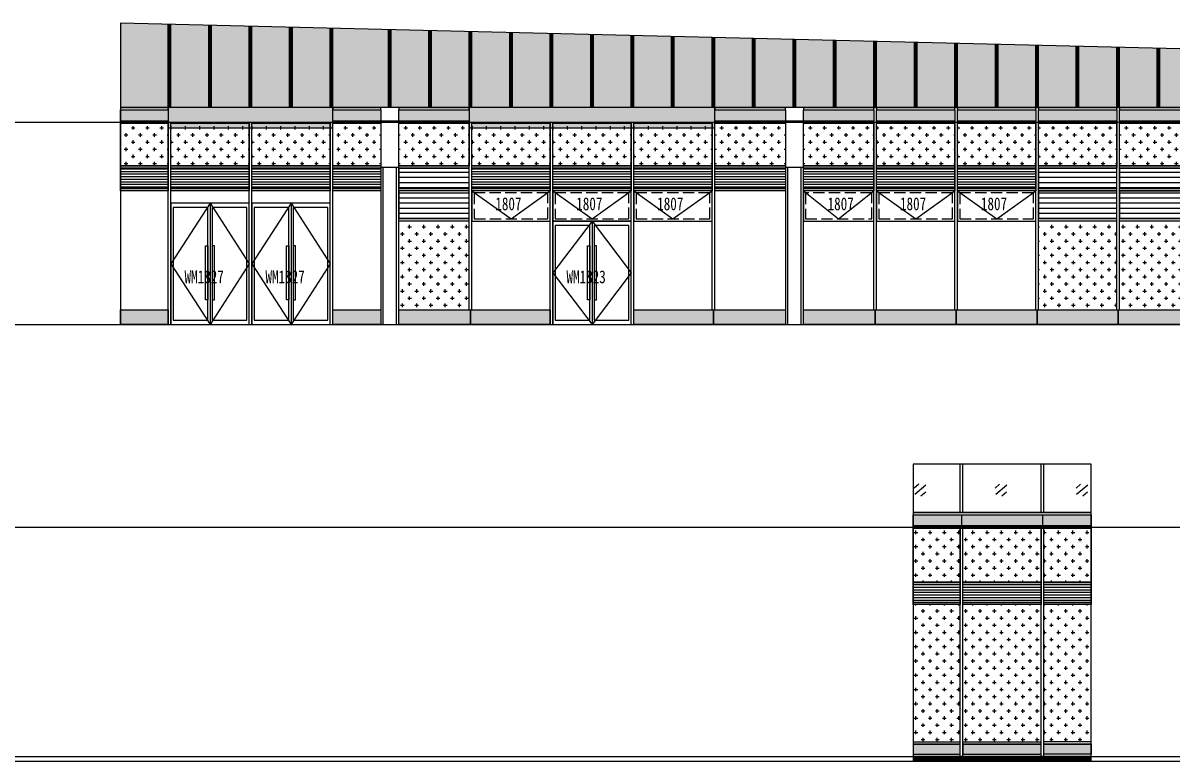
# Model space of a CAD drawing. Extents: x -483182 to 812890, y -390528 to -214858.
# Drawn here: x 229350 to 254905, y -364870 to -348467 of the extents above; entities that cross this region are included whole.
import ezdxf

# ---------------------------------------------------------------- set-up
doc = ezdxf.new("R2010")
doc.units = 0
doc.header["$LTSCALE"] = 1000
doc.header["$MEASUREMENT"] = 0
doc.linetypes.add('DASH', pattern=[0.35, 0.25, -0.1])
doc.layers.add('04-不打印_辅助线', color=165, linetype='Continuous', plot=False)
for name, color, linetype in [('05-填充_156', 156, 'Continuous'), ('05-填充_168', 168, 'Continuous'), ('05-填充_18', 18, 'Continuous'), ('A-C_幕墙龙骨', 133, 'Continuous'), ('A-C_窗', 140, 'Continuous'), ('A-C_门', 150, 'Continuous'), ('A-E_栏杆', 232, 'Continuous'), ('D-铝板', 181, 'Continuous'), ('外墙百叶', 162, 'Continuous')]:
    doc.layers.add(name, color=color, linetype=linetype)
doc.styles.add('_TCH_AXIS', font='STXIHEI_0.TTF', dxfattribs={"width": 0.75})
doc.styles.get("Standard").update_dxf_attribs({"font": 'STXIHEI_0.TTF', "width": 0.75})
pattern_1 = [(0, (-231516, 354870.43), (158.75, 158.75), [79.375, -238.125]), (90, (-231476.31, 354830.74), (-158.75, 158.75), [79.375, -238.125])]
pattern_2 = [(0, (-258822.38, 311729.49), (0, 114.3), [])]
pattern_3 = [(0, (-249147, 364270.43), (158.75, 158.75), [79.375, -238.125]), (90, (-249107.31, 364230.74), (-158.75, 158.75), [79.375, -238.125])]

# ---------------------------------------------------------------- blocks, each defined once
blk = doc.blocks.new('jmhrsdhj')
for p, q in [((-200, 3500), (-200, 0)), ((-150, 3500), (-150, 0)), ((150, 0), (150, 3500)), ((200, 0), (200, 3500))]:
    blk.add_line(p, q)
blk.add_lwpolyline([(-200, 3500), (200, 3500), (200, 4525), (-200, 4525)], close=True)
blk = doc.blocks.new('A$C2E0A5E3B')
blk.add_lwpolyline([(-5, 0), (1735, 0), (1735, 675), (-5, 675)], close=True)
for points in [[(-5, 675), (865, 50)], [(865, 50), (1735, 675)]]:
    blk.add_lwpolyline(points)
at = {"linetype": 'DASH'}
blk.add_lwpolyline([(45, 50), (1685, 50), (1685, 625), (45, 625)], close=True, dxfattribs=at)
at = {"layer": '04-不打印_辅助线', "width": 0.75}
blk.add_text('1807', height=285.4, dxfattribs=at).set_placement((514, 242))
blk = doc.blocks.new('*U215')
at = {"layer": 'A-C_窗'}
blk.add_blockref('A$C2E0A5E3B', (-865, -337.5), dxfattribs=at)
blk = doc.blocks.new('*U216')
at = {"layer": 'A-C_窗', "color": 0, "linetype": 'ByBlock', "lineweight": -2, "transparency": 16777216}
for p in [(0, 0), (1800, 0), (3600, 0)]:
    blk.add_blockref('*U215', p, dxfattribs=at)
blk = doc.blocks.new('*U143')
at = {"layer": '05-填充_168'}
h = blk.add_hatch(color=256, dxfattribs=at)
h.dxf.hatch_style = 1
h.paths.add_polyline_path([(0, 300), (1570, 300), (1570, 50), (0, 50)])
for points in [[(0, 350), (1570, 350)], [(0, 300), (1570, 300)], [(0, 50), (1570, 50)], [(0, 0), (1570, 0)]]:
    blk.add_lwpolyline(points)
for points in [[(0, 300), (1570, 300), (1570, 350), (0, 350)], [(0, 300), (1570, 300), (1570, 50), (0, 50)], [(1570, 0), (0, 0), (0, 50), (1570, 50)]]:
    blk.add_lwpolyline(points, close=True)
blk = doc.blocks.new('A$C5BC7050D')
for points in [[(-1735, 0), (5, 0), (5, 2300), (-1735, 2300)], [(-915, 100), (-915, 2200), (-1685, 2200), (-1685, 100)], [(-815, 100), (-45, 100), (-45, 2200), (-815, 2200)], [(-915, 550), (-965, 550), (-965, 1750), (-915, 1750)], [(-815, 550), (-765, 550), (-765, 1750), (-815, 1750)]]:
    blk.add_lwpolyline(points, close=True)
for points in [[(-865, 2300), (-1735, 1150), (-865, 0)], [(-865, 2300), (-865, 0)], [(-865, 2300), (5, 1150), (-865, 0)]]:
    blk.add_lwpolyline(points)
at = {"layer": '04-不打印_辅助线', "style": '_TCH_AXIS', "width": 0.75}
blk.add_text('WM1823', height=285.4, dxfattribs=at).set_placement((-1433, 920))
blk = doc.blocks.new('*U142')
at = {"layer": '05-填充_168'}
h = blk.add_hatch(color=256, dxfattribs=at)
h.dxf.hatch_style = 1
h.paths.add_polyline_path([(0, 300), (1570, 300), (1570, 50), (0, 50)])
for points in [[(0, 350), (1570, 350)], [(0, 300), (1570, 300)], [(0, 50), (1570, 50)], [(0, 0), (1570, 0)]]:
    blk.add_lwpolyline(points)
for points in [[(0, 300), (1570, 300), (1570, 350), (0, 350)], [(0, 300), (1570, 300), (1570, 50), (0, 50)], [(1570, 0), (0, 0), (0, 50), (1570, 50)]]:
    blk.add_lwpolyline(points, close=True)
blk = doc.blocks.new('A$C58EF75E212')
at = {"layer": '05-填充_18'}
h = blk.add_hatch(color=256, dxfattribs=at)
h.dxf.hatch_style = 1
h.paths.add_polyline_path([(0, -100), (5460, -100), (5460, 350), (0, 350)])
blk.add_lwpolyline([(0, -100), (5460, -100), (5460, 350), (0, 350)], close=True)
blk = doc.blocks.new('A$C58EF75E211')
at = {"layer": '05-填充_18'}
h = blk.add_hatch(color=256, dxfattribs=at)
h.dxf.hatch_style = 1
h.paths.add_polyline_path([(0, -100), (3660, -100), (3660, 350), (0, 350)])
blk.add_lwpolyline([(0, -100), (3660, -100), (3660, 350), (0, 350)], close=True)
blk = doc.blocks.new('*U193')
at = {"layer": '05-填充_168'}
h = blk.add_hatch(color=256, dxfattribs=at)
h.dxf.hatch_style = 1
h.paths.add_polyline_path([(0, 300), (1740, 300), (1740, 50), (0, 50)])
for points in [[(0, 350), (1740, 350)], [(0, 300), (1740, 300)], [(0, 50), (1740, 50)], [(0, 0), (1740, 0)]]:
    blk.add_lwpolyline(points)
for points in [[(0, 300), (1740, 300), (1740, 350), (0, 350)], [(0, 300), (1740, 300), (1740, 50), (0, 50)], [(1740, 0), (0, 0), (0, 50), (1740, 50)]]:
    blk.add_lwpolyline(points, close=True)
blk = doc.blocks.new('*U212')
at = {"layer": 'A-C_窗'}
blk.add_blockref('A$C2E0A5E3B', (-865, -337.5), dxfattribs=at)
blk = doc.blocks.new('ccd66s5')
at = {"layer": '05-填充_156'}
h = blk.add_hatch(dxfattribs=at)
h.set_pattern_fill('CROSS', color=136, scale=100)
h.set_pattern_definition([(0, (-31922, 313254.43), (158.75, 158.75), [79.375, -238.125]), (90, (-31882.32, 313214.74), (-158.75, 158.75), [79.375, -238.125])])
h.paths.add_polyline_path([(0, 1500), (1065, 1500), (1065, 550), (0, 550)])
h = blk.add_hatch(dxfattribs=at)
h.set_pattern_fill('CROSS', color=136, scale=100)
h.set_pattern_definition([(0, (-30122, 313254.43), (158.75, 158.75), [79.375, -238.125]), (90, (-30082.32, 313214.74), (-158.75, 158.75), [79.375, -238.125])])
h.paths.add_polyline_path([(1125, 1500), (2865, 1500), (2865, 550), (1125, 550)])
h = blk.add_hatch(dxfattribs=at)
h.set_pattern_fill('CROSS', color=136, scale=100)
h.set_pattern_definition([(0, (-28322, 313254.43), (158.75, 158.75), [79.375, -238.125]), (90, (-28282.32, 313214.74), (-158.75, 158.75), [79.375, -238.125])])
h.paths.add_polyline_path([(2925, 1500), (4665, 1500), (4665, 550), (2925, 550)])
h = blk.add_hatch(dxfattribs=at)
h.set_pattern_fill('CROSS', color=136, scale=100)
h.set_pattern_definition([(0, (-27197, 313254.43), (158.75, 158.75), [79.375, -238.125]), (90, (-27157.32, 313214.74), (-158.75, 158.75), [79.375, -238.125])])
h.paths.add_polyline_path([(4725, 1500), (5790, 1500), (5790, 550), (4725, 550)])
h = blk.add_hatch(dxfattribs=at)
h.set_pattern_fill('CROSS', color=136, scale=100)
h.set_pattern_definition([(0, (-25227, 313254.43), (158.75, 158.75), [79.375, -238.125]), (90, (-25187.32, 313214.74), (-158.75, 158.75), [79.375, -238.125])])
h.paths.add_polyline_path([(6190, 1500), (7760, 1500), (7760, 550), (6190, 550)])
h = blk.add_hatch(dxfattribs=at)
h.set_pattern_fill('CROSS', color=136, scale=100)
h.set_pattern_definition([(0, (-23427, 313254.43), (158.75, 158.75), [79.375, -238.125]), (90, (-23387.32, 313214.74), (-158.75, 158.75), [79.375, -238.125])])
h.paths.add_polyline_path([(7820, 1500), (9560, 1500), (9560, 550), (7820, 550)])
h = blk.add_hatch(dxfattribs=at)
h.set_pattern_fill('CROSS', color=136, scale=100)
h.set_pattern_definition([(0, (-21627, 313254.43), (158.75, 158.75), [79.375, -238.125]), (90, (-21587.32, 313214.74), (-158.75, 158.75), [79.375, -238.125])])
h.paths.add_polyline_path([(9620, 1500), (11360, 1500), (11360, 550), (9620, 550)])
h = blk.add_hatch(dxfattribs=at)
h.set_pattern_fill('CROSS', color=136, scale=100)
h.set_pattern_definition([(0, (-19827, 313254.43), (158.75, 158.75), [79.375, -238.125]), (90, (-19787.32, 313214.74), (-158.75, 158.75), [79.375, -238.125])])
h.paths.add_polyline_path([(11420, 1500), (13160, 1500), (13160, 550), (11420, 550)])
h = blk.add_hatch(dxfattribs=at)
h.set_pattern_fill('CROSS', color=136, scale=100)
h.set_pattern_definition([(0, (-18197, 313254.43), (158.75, 158.75), [79.375, -238.125]), (90, (-18157.32, 313214.74), (-158.75, 158.75), [79.375, -238.125])])
h.paths.add_polyline_path([(13220, 1500), (14790, 1500), (14790, 550), (13220, 550)])
h = blk.add_hatch(dxfattribs=at)
h.set_pattern_fill('CROSS', color=136, scale=100)
h.set_pattern_definition([(0, (-16227, 313254.43), (158.75, 158.75), [79.375, -238.125]), (90, (-16187.32, 313214.74), (-158.75, 158.75), [79.375, -238.125])])
h.paths.add_polyline_path([(15190, 1500), (16760, 1500), (16760, 550), (15190, 550)])
h = blk.add_hatch(dxfattribs=at)
h.set_pattern_fill('CROSS', color=136, scale=100)
h.set_pattern_definition([(0, (-14427, 313254.43), (158.75, 158.75), [79.375, -238.125]), (90, (-14387.32, 313214.74), (-158.75, 158.75), [79.375, -238.125])])
h.paths.add_polyline_path([(16820, 1500), (18560, 1500), (18560, 550), (16820, 550)])
h = blk.add_hatch(dxfattribs=at)
h.set_pattern_fill('CROSS', color=136, scale=100)
h.set_pattern_definition([(0, (-12627, 313254.43), (158.75, 158.75), [79.375, -238.125]), (90, (-12587.32, 313214.74), (-158.75, 158.75), [79.375, -238.125])])
h.paths.add_polyline_path([(18620, 1500), (20360, 1500), (20360, 550), (18620, 550)])
h = blk.add_hatch(dxfattribs=at)
h.set_pattern_fill('CROSS', color=136, scale=100)
h.set_pattern_definition([(0, (-10827, 313254.43), (158.75, 158.75), [79.375, -238.125]), (90, (-10787.32, 313214.74), (-158.75, 158.75), [79.375, -238.125])])
h.paths.add_polyline_path([(20420, 1500), (22160, 1500), (22160, 550), (20420, 550)])
h = blk.add_hatch(dxfattribs=at)
h.set_pattern_fill('CROSS', color=136, scale=100)
h.set_pattern_definition([(0, (-9197, 313254.43), (158.75, 158.75), [79.375, -238.125]), (90, (-9157.32, 313214.74), (-158.75, 158.75), [79.375, -238.125])])
h.paths.add_polyline_path([(22220, 1500), (23790, 1500), (23790, 550), (22220, 550)])
h = blk.add_hatch(dxfattribs=at)
h.set_pattern_fill('LINE', color=256, scale=60)
h.set_pattern_definition([(0, (581, 50), (0, 57.15), [])])
h.paths.add_polyline_path([(0, 500), (1065, 500), (1065, 50), (0, 50)])
h = blk.add_hatch(dxfattribs=at)
h.set_pattern_fill('LINE', color=256, scale=60)
h.set_pattern_definition([(0, (2381, 50), (0, 57.15), [])])
h.paths.add_polyline_path([(1125, 500), (2865, 500), (2865, 50), (1125, 50)])
h = blk.add_hatch(dxfattribs=at)
h.set_pattern_fill('LINE', color=256, scale=60)
h.set_pattern_definition([(0, (4181, 50), (0, 57.15), [])])
h.paths.add_polyline_path([(2925, 500), (4665, 500), (4665, 50), (2925, 50)])
h = blk.add_hatch(dxfattribs=at)
h.set_pattern_fill('LINE', color=256, scale=60)
h.set_pattern_definition([(0, (5306, 50), (0, 57.15), [])])
h.paths.add_polyline_path([(4725, 500), (5790, 500), (5790, 50), (4725, 50)])
h = blk.add_hatch(dxfattribs=at)
h.set_pattern_fill('LINE', color=256, scale=60)
h.set_pattern_definition([(0, (9076, 50), (0, 57.15), [])])
h.paths.add_polyline_path([(7820, 500), (9560, 500), (9560, 50), (7820, 50)])
h = blk.add_hatch(dxfattribs=at)
h.set_pattern_fill('LINE', color=256, scale=60)
h.set_pattern_definition([(0, (10876, 50), (0, 57.15), [])])
h.paths.add_polyline_path([(9620, 500), (11360, 500), (11360, 50), (9620, 50)])
h = blk.add_hatch(dxfattribs=at)
h.set_pattern_fill('LINE', color=256, scale=60)
h.set_pattern_definition([(0, (12676, 50), (0, 57.15), [])])
h.paths.add_polyline_path([(11420, 500), (13160, 500), (13160, 50), (11420, 50)])
h = blk.add_hatch(dxfattribs=at)
h.set_pattern_fill('LINE', color=256, scale=60)
h.set_pattern_definition([(0, (14306, 50), (0, 57.15), [])])
h.paths.add_polyline_path([(13220, 500), (14790, 500), (14790, 50), (13220, 50)])
h = blk.add_hatch(dxfattribs=at)
h.set_pattern_fill('LINE', color=256, scale=60)
h.set_pattern_definition([(0, (16276, 50), (0, 57.15), [])])
h.paths.add_polyline_path([(15190, 500), (16760, 500), (16760, 50), (15190, 50)])
h = blk.add_hatch(dxfattribs=at)
h.set_pattern_fill('LINE', color=256, scale=60)
h.set_pattern_definition([(0, (18076, 50), (0, 57.15), [])])
h.paths.add_polyline_path([(16820, 500), (18560, 500), (18560, 50), (16820, 50)])
h = blk.add_hatch(dxfattribs=at)
h.set_pattern_fill('LINE', color=256, scale=60)
h.set_pattern_definition([(0, (19876, 50), (0, 57.15), [])])
h.paths.add_polyline_path([(18620, 500), (20360, 500), (20360, 50), (18620, 50)])
for points in [[(0, 1500), (1065, 1500), (1065, 550), (0, 550)], [(1125, 1500), (2865, 1500), (2865, 550), (1125, 550)], [(2925, 1500), (4665, 1500), (4665, 550), (2925, 550)], [(4725, 1500), (5790, 1500), (5790, 550), (4725, 550)], [(6190, 1500), (7760, 1500), (7760, 550), (6190, 550)], [(7820, 1500), (9560, 1500), (9560, 550), (7820, 550)], [(9620, 1500), (11360, 1500), (11360, 550), (9620, 550)], [(11420, 1500), (13160, 1500), (13160, 550), (11420, 550)], [(13220, 1500), (14790, 1500), (14790, 550), (13220, 550)], [(15190, 1500), (16760, 1500), (16760, 550), (15190, 550)], [(16820, 1500), (18560, 1500), (18560, 550), (16820, 550)], [(18620, 1500), (20360, 1500), (20360, 550), (18620, 550)], [(20420, 1500), (22160, 1500), (22160, 550), (20420, 550)], [(22220, 1500), (23790, 1500), (23790, 550), (22220, 550)], [(1065, 500), (0, 500), (0, 550), (1065, 550)], [(2865, 500), (1125, 500), (1125, 550), (2865, 550)], [(4665, 500), (2925, 500), (2925, 550), (4665, 550)], [(5790, 500), (4725, 500), (4725, 550), (5790, 550)], [(9560, 500), (7820, 500), (7820, 550), (9560, 550)], [(11360, 500), (9620, 500), (9620, 550), (11360, 550)], [(13160, 500), (11420, 500), (11420, 550), (13160, 550)], [(14790, 500), (13220, 500), (13220, 550), (14790, 550)], [(16760, 500), (15190, 500), (15190, 550), (16760, 550)], [(18560, 500), (16820, 500), (16820, 550), (18560, 550)], [(20360, 500), (18620, 500), (18620, 550), (20360, 550)], [(22160, 500), (20420, 500), (20420, 550), (22160, 550)], [(23790, 500), (22220, 500), (22220, 550), (23790, 550)], [(0, 500), (1065, 500), (1065, 50), (0, 50)], [(1125, 500), (2865, 500), (2865, 50), (1125, 50)], [(2925, 500), (4665, 500), (4665, 50), (2925, 50)], [(4725, 500), (5790, 500), (5790, 50), (4725, 50)], [(7820, 500), (9560, 500), (9560, 50), (7820, 50)], [(9620, 500), (11360, 500), (11360, 50), (9620, 50)], [(11420, 500), (13160, 500), (13160, 50), (11420, 50)], [(13220, 500), (14790, 500), (14790, 50), (13220, 50)], [(15190, 500), (16760, 500), (16760, 50), (15190, 50)], [(16820, 500), (18560, 500), (18560, 50), (16820, 50)], [(18620, 500), (20360, 500), (20360, 50), (18620, 50)], [(1065, 0), (0, 0), (0, 50), (1065, 50)], [(2865, 0), (1125, 0), (1125, 50), (2865, 50)], [(4665, 0), (2925, 0), (2925, 50), (4665, 50)], [(5790, 0), (4725, 0), (4725, 50), (5790, 50)], [(9560, 0), (7820, 0), (7820, 50), (9560, 50)], [(11360, 0), (9620, 0), (9620, 50), (11360, 50)], [(13160, 0), (11420, 0), (11420, 50), (13160, 50)], [(14790, 0), (13220, 0), (13220, 50), (14790, 50)], [(16760, 0), (15190, 0), (15190, 50), (16760, 50)], [(18560, 0), (16820, 0), (16820, 50), (18560, 50)], [(20360, 0), (18620, 0), (18620, 50), (20360, 50)]]:
    blk.add_lwpolyline(points, close=True)
for points in [[(0, 550), (1065, 550)], [(1125, 550), (2865, 550)], [(2925, 550), (4665, 550)], [(4725, 550), (5790, 550)], [(6190, 550), (7760, 550)], [(7820, 550), (9560, 550)], [(9620, 550), (11360, 550)], [(11420, 550), (13160, 550)], [(13220, 550), (14790, 550)], [(15190, 550), (16760, 550)], [(16820, 550), (18560, 550)], [(18620, 550), (20360, 550)], [(20420, 550), (22160, 550)], [(22220, 550), (23790, 550)], [(0, 500), (1065, 500)], [(1125, 500), (2865, 500)], [(2925, 500), (4665, 500)], [(4725, 500), (5790, 500)], [(6190, 500), (7760, 500)], [(7820, 500), (9560, 500)], [(9620, 500), (11360, 500)], [(11420, 500), (13160, 500)], [(13220, 500), (14790, 500)], [(15190, 500), (16760, 500)], [(16820, 500), (18560, 500)], [(18620, 500), (20360, 500)], [(20420, 500), (22160, 500)], [(22220, 500), (23790, 500)]]:
    blk.add_lwpolyline(points)
blk = doc.blocks.new('wm1827')
for points in [[(-1735, 0), (5, 0), (5, 2700), (-1735, 2700)], [(-915, 100), (-915, 2600), (-1685, 2600), (-1685, 100)], [(-815, 100), (-45, 100), (-45, 2600), (-815, 2600)], [(-915, 550), (-965, 550), (-965, 1750), (-915, 1750)], [(-815, 550), (-765, 550), (-765, 1750), (-815, 1750)]]:
    blk.add_lwpolyline(points, close=True)
for points in [[(-865, 2700), (-1735, 1350), (-865, 0)], [(-865, 2700), (-865, 0)], [(-865, 2700), (5, 1350), (-865, 0)]]:
    blk.add_lwpolyline(points)
at = {"layer": '04-不打印_辅助线', "style": '_TCH_AXIS', "width": 0.75}
blk.add_text('WM1827', height=285.4, dxfattribs=at).set_placement((-1433, 920))
blk = doc.blocks.new('*U489')
at = {"layer": '05-填充_168'}
h = blk.add_hatch(color=256, dxfattribs=at)
h.dxf.hatch_style = 1
h.paths.add_polyline_path([(0, 300), (1065, 300), (1065, 50), (0, 50)])
for points in [[(0, 350), (1065, 350)], [(0, 300), (1065, 300)], [(0, 50), (1065, 50)], [(0, 0), (1065, 0)]]:
    blk.add_lwpolyline(points)
for points in [[(0, 300), (1065, 300), (1065, 350), (0, 350)], [(0, 300), (1065, 300), (1065, 50), (0, 50)], [(1065, 0), (0, 0), (0, 50), (1065, 50)]]:
    blk.add_lwpolyline(points, close=True)
blk = doc.blocks.new('mkhdht')
at = {"layer": '05-填充_156'}
h = blk.add_hatch(dxfattribs=at)
h.set_pattern_fill('CROSS', color=136, scale=100)
h.set_pattern_definition([(0, (-263136, 354870.49), (158.75, 158.75), [79.375, -238.125]), (90, (-263096.31, 354830.8), (-158.75, 158.75), [79.375, -238.125])])
h.paths.add_polyline_path([(1065, 6374), (0, 6400), (0, 4525), (1065, 4525)])
h.paths.add_polyline_path([(1125, 4525), (1965, 4525), (1965, 6352), (1125, 6373)])
h.paths.add_polyline_path([(2025, 4525), (2865, 4525), (2865, 6331), (2025, 6351)])
h.paths.add_polyline_path([(2925, 4525), (3765, 4525), (3765, 6309), (2925, 6329)])
h.paths.add_polyline_path([(3825, 4525), (4665, 4525), (4665, 6287), (3825, 6307)])
h.paths.add_polyline_path([(4725, 4525), (5790, 4525), (5790, 4525), (5960, 4525), (5960, 6255), (4725, 6285)])
h.paths.add_polyline_path([(6860, 6234), (6020, 6254), (6020, 4525), (6190, 4525), (6860, 4525)])
h.paths.add_polyline_path([(6920, 4525), (7760, 4525), (7760, 6212), (6920, 6232)])
h.paths.add_polyline_path([(7820, 4525), (8660, 4525), (8660, 6190), (7820, 6210)])
h.paths.add_polyline_path([(9560, 6168), (8720, 6188), (8720, 4525), (9560, 4525)])
h.paths.add_polyline_path([(10460, 6146), (9620, 6167), (9620, 4525), (10460, 4525)])
h.paths.add_polyline_path([(11360, 6124), (10520, 6145), (10520, 4525), (11360, 4525)])
h.paths.add_polyline_path([(12260, 6102), (11420, 6123), (11420, 4525), (12260, 4525)])
h.paths.add_polyline_path([(13160, 6081), (12320, 6101), (12320, 4525), (13160, 4525)])
h.paths.add_polyline_path([(14060, 6059), (13220, 6079), (13220, 4525), (14060, 4525)])
h.paths.add_polyline_path([(14120, 4525), (14790, 4525), (14960, 4525), (14960, 6037), (14120, 6057)])
h.paths.add_polyline_path([(15020, 4525), (15190, 4525), (15860, 4525), (15860, 6015), (15020, 6035)])
h.paths.add_polyline_path([(15920, 4525), (16760, 4525), (16760, 5993), (15920, 6014)])
h.paths.add_polyline_path([(16820, 4525), (17660, 4525), (17660, 5971), (16820, 5992)])
h.paths.add_polyline_path([(17720, 4525), (18560, 4525), (18560, 5950), (17720, 5970)])
h.paths.add_polyline_path([(19460, 5928), (18620, 5948), (18620, 4525), (19460, 4525)])
h.paths.add_polyline_path([(20360, 5906), (19520, 5926), (19520, 4525), (20360, 4525)])
h.paths.add_polyline_path([(20420, 4525), (21260, 4525), (21260, 5884), (20420, 5904)])
h.paths.add_polyline_path([(21320, 4525), (22160, 4525), (22160, 5862), (21320, 5883)])
h.paths.add_polyline_path([(22220, 4525), (23060, 4525), (23060, 5840), (22220, 5861)])
h.paths.add_polyline_path([(23960, 5818), (23120, 5839), (23120, 4525), (23790, 4525), (23960, 4525)])
h.paths.add_polyline_path([(24020, 4525), (24190, 4525), (24860, 4525), (24860, 5797), (24020, 5817)])
h.paths.add_polyline_path([(24920, 4525), (25760, 4525), (25760, 5775), (24920, 5795)])
h.paths.add_polyline_path([(25820, 4525), (26660, 4525), (26660, 5753), (25820, 5773)])
h.paths.add_polyline_path([(26720, 4525), (27560, 4525), (27560, 5731), (26720, 5751)])
h.paths.add_polyline_path([(27620, 4525), (28460, 4525), (28460, 5709), (27620, 5730)])
h.paths.add_polyline_path([(28520, 4525), (29360, 4525), (29360, 5687), (28520, 5708)])
h.paths.add_polyline_path([(29420, 4525), (29990, 4525), (29990, 5672), (29420, 5686)])
h = blk.add_hatch(dxfattribs=at)
h.set_pattern_fill('CROSS', color=136, scale=100)
h.set_pattern_definition(pattern_1)
h.paths.add_polyline_path([(7760, 2000), (6190, 2000), (6190, 25), (7760, 25)])
h = blk.add_hatch(dxfattribs=at)
h.set_pattern_fill('CROSS', color=136, scale=100)
h.set_pattern_definition(pattern_1)
h.paths.add_polyline_path([(22220, 2000), (23790, 2000), (23790, 25), (22220, 25)])
h.paths.add_polyline_path([(20420, 2000), (22160, 2000), (22160, 25), (20420, 25)])
at = {"layer": '05-填充_168'}
h = blk.add_hatch(color=256, dxfattribs=at)
h.dxf.hatch_style = 1
h.paths.add_polyline_path([(0, 25), (1065, 25), (1065, -300), (0, -300)])
h.paths.add_polyline_path([(4725, 25), (5790, 25), (5790, -300), (4725, -300)])
h.paths.add_polyline_path([(6190, 25), (7790, 25), (7790, -300), (6190, -300)])
h.paths.add_polyline_path([(7790, 25), (9560, 25), (9560, -300), (7790, -300)])
h.paths.add_polyline_path([(11420, 25), (13190, 25), (13190, -300), (11420, -300)])
h.paths.add_polyline_path([(13190, 25), (14790, 25), (14790, -300), (13190, -300)])
h.paths.add_polyline_path([(15190, 25), (16790, 25), (16790, -300), (15190, -300)])
h.paths.add_polyline_path([(16790, 25), (18590, 25), (18590, -300), (16790, -300)])
h.paths.add_polyline_path([(18590, 25), (20390, 25), (20390, -300), (18590, -300)])
h.paths.add_polyline_path([(22190, 25), (23790, 25), (23790, -300), (22190, -300)])
h.paths.add_polyline_path([(20390, 25), (22190, 25), (22190, -300), (20390, -300)])
h.paths.add_polyline_path([(29390, 25), (29990, 25), (29990, -300), (29390, -300)])
h.paths.add_polyline_path([(25760, -300), (25760, 25), (24190, 25), (24190, -300)])
h.paths.add_polyline_path([(27620, 25), (27620, -300), (29390, -300), (29390, 25)])
at = {"layer": '外墙百叶'}
h = blk.add_hatch(dxfattribs=at)
h.set_pattern_fill('LINE', color=256, scale=120)
h.set_pattern_definition(pattern_2)
h.paths.add_polyline_path([(6190, 2725), (7760, 2725), (7760, 3175), (6190, 3175)])
h = blk.add_hatch(dxfattribs=at)
h.set_pattern_fill('LINE', color=256, scale=120)
h.set_pattern_definition(pattern_2)
h.paths.add_polyline_path([(20420, 2725), (22160, 2725), (22160, 3175), (20420, 3175)])
h = blk.add_hatch(dxfattribs=at)
h.set_pattern_fill('LINE', color=256, scale=120)
h.set_pattern_definition(pattern_2)
h.paths.add_polyline_path([(22220, 2725), (23790, 2725), (23790, 3175), (22220, 3175)])
h = blk.add_hatch(dxfattribs=at)
h.set_pattern_fill('LINE', color=256, scale=120)
h.set_pattern_definition(pattern_2)
h.paths.add_polyline_path([(6190, 2060), (7760, 2060), (7760, 2675), (6190, 2675)])
h = blk.add_hatch(dxfattribs=at)
h.set_pattern_fill('LINE', color=256, scale=120)
h.set_pattern_definition(pattern_2)
h.paths.add_polyline_path([(20420, 2110), (22160, 2110), (22160, 2675), (20420, 2675)])
h = blk.add_hatch(dxfattribs=at)
h.set_pattern_fill('LINE', color=256, scale=120)
h.set_pattern_definition(pattern_2)
h.paths.add_polyline_path([(22220, 2060), (23790, 2060), (23790, 2675), (22220, 2675)])
blk.add_lwpolyline([(29990, 4525), (0, 4525)])
at = {"layer": '05-填充_18', "const_width": 60}
for points in [[(1095, 4525), (1095, 6373)], [(1995, 4525), (1995, 6352)], [(2895, 4525), (2895, 6330)], [(3795, 4525), (3795, 6308)], [(4695, 4525), (4695, 6286)], [(5990, 4525), (5990, 6255)], [(6890, 4525), (6890, 6233)], [(7790, 4525), (7790, 6211)], [(8690, 4525), (8690, 6189)], [(9590, 4525), (9590, 6167)], [(10490, 4525), (10490, 6145)], [(11390, 4525), (11390, 6124)], [(12290, 4525), (12290, 6102)], [(13190, 4525), (13190, 6080)], [(14090, 4525), (14090, 6058)], [(14990, 4525), (14990, 6036)], [(15890, 4525), (15890, 6014)], [(16790, 4525), (16790, 5992)], [(17690, 4525), (17690, 5971)], [(18590, 4525), (18590, 5949)], [(19490, 4525), (19490, 5927)], [(20390, 4525), (20390, 5905)], [(21290, 4525), (21290, 5883)], [(22190, 4525), (22190, 5861)], [(23090, 4525), (23090, 5840)]]:
    blk.add_lwpolyline(points, dxfattribs=at)
at = {"layer": 'A-C_幕墙龙骨'}
for points in [[(1065, 4525), (1065, 6374)], [(1125, 4525), (1125, 6373)], [(1965, 4525), (1965, 6352)], [(2025, 4525), (2025, 6351)], [(2865, 4525), (2865, 6331)], [(2925, 4525), (2925, 6329)], [(3765, 4525), (3765, 6309)], [(3825, 4525), (3825, 6307)], [(4665, 4525), (4665, 6287)], [(4725, 4525), (4725, 6285)], [(5960, 4525), (5960, 6255)], [(6020, 4525), (6020, 6254)], [(6860, 4525), (6860, 6234)], [(6920, 4525), (6920, 6232)], [(7760, 4525), (7760, 6212)], [(7820, 4525), (7820, 6210)], [(8660, 4525), (8660, 6190)], [(8720, 4525), (8720, 6188)], [(9560, 4525), (9560, 6168)], [(9620, 4525), (9620, 6167)], [(10460, 4525), (10460, 6146)], [(10520, 4525), (10520, 6145)], [(11360, 4525), (11360, 6124)], [(11420, 4525), (11420, 6123)], [(12260, 4525), (12260, 6102)], [(12320, 4525), (12320, 6101)], [(13160, 4525), (13160, 6081)], [(13220, 4525), (13220, 6079)], [(14060, 4525), (14060, 6059)], [(14120, 4525), (14120, 6057)], [(14960, 4525), (14960, 6037)], [(15020, 4525), (15020, 6035)], [(15860, 4525), (15860, 6015)], [(15920, 4525), (15920, 6014)], [(16760, 4525), (16760, 5993)], [(16820, 4525), (16820, 5992)], [(17660, 4525), (17660, 5971)], [(17720, 4525), (17720, 5970)], [(18560, 4525), (18560, 5950)], [(18620, 4525), (18620, 5948)], [(19460, 4525), (19460, 5928)], [(19520, 4525), (19520, 5926)], [(20360, 4525), (20360, 5906)], [(20420, 4525), (20420, 5904)], [(21260, 4525), (21260, 5884)], [(21320, 4525), (21320, 5883)], [(22160, 4525), (22160, 5862)], [(22220, 4525), (22220, 5861)], [(23060, 4525), (23060, 5840)], [(23120, 4525), (23120, 5839)]]:
    blk.add_lwpolyline(points, dxfattribs=at)
at = {"layer": 'A-C_窗'}
for p, q in [((16760, 4525), (22220, 4525)), ((1065, -300), (1065, 4175)), ((1125, -300), (1125, 4175)), ((2865, -300), (2865, 4175)), ((2925, -300), (2925, 4175)), ((4665, 25), (4665, 4175)), ((4725, 25), (4725, 4175)), ((7760, 25), (7760, 4175)), ((7820, 25), (7820, 4175)), ((9560, -300), (9560, 4175)), ((9620, -300), (9620, 4175)), ((11360, -300), (11360, 4175)), ((11420, -300), (11420, 4175)), ((13160, 25), (13160, 4175)), ((13220, 25), (13220, 4175)), ((16760, 25), (16760, 4175)), ((16820, 25), (16820, 4175)), ((18560, 25), (18560, 4175)), ((18620, 25), (18620, 4175)), ((20360, 25), (20360, 4175)), ((20420, 25), (20420, 4175)), ((22160, 25), (22160, 4175)), ((22220, 25), (22220, 4175)), ((7760, 2725), (6190, 2725)), ((7760, 2675), (6190, 2675)), ((20420, 2725), (22160, 2725)), ((20420, 2675), (22160, 2675)), ((22220, 2725), (23790, 2725)), ((22220, 2675), (23790, 2675)), ((7760, 2060), (6190, 2060)), ((22160, 2060), (20420, 2060)), ((23790, 2060), (22220, 2060)), ((7760, 2000), (6190, 2000)), ((22160, 2000), (20420, 2000)), ((23790, 2000), (22220, 2000))]:
    blk.add_line(p, q, dxfattribs=at)
for points in [[(29990, 5672), (0, 6400), (0, -300), (29990, -300)], [(15190, 2000), (16760, 2000), (16760, 2675), (15190, 2675)], [(0, 25), (1065, 25), (1065, -300), (0, -300)], [(4725, 25), (5790, 25), (5790, -300), (4725, -300)], [(6190, 25), (7790, 25), (7790, -300), (6190, -300)], [(7790, 25), (9560, 25), (9560, -300), (7790, -300)], [(11420, 25), (13190, 25), (13190, -300), (11420, -300)], [(13190, 25), (14790, 25), (14790, -300), (13190, -300)], [(15190, 25), (16790, 25), (16790, -300), (15190, -300)], [(16790, 25), (18590, 25), (18590, -300), (16790, -300)], [(18590, 25), (20390, 25), (20390, -300), (18590, -300)], [(20390, 25), (22190, 25), (22190, -300), (20390, -300)], [(22190, 25), (23790, 25), (23790, -300), (22190, -300)]]:
    blk.add_lwpolyline(points, close=True, dxfattribs=at)
for points in [[(15190, 2675), (15975, 2050)], [(15975, 2050), (16760, 2675)]]:
    blk.add_lwpolyline(points, dxfattribs=at)
at = {"layer": 'A-C_窗', "linetype": 'DASH'}
blk.add_lwpolyline([(15240, 2050), (16710, 2050), (16710, 2625), (15240, 2625)], close=True, dxfattribs=at)
at = {"layer": '外墙百叶'}
for points in [[(6190, 2725), (7760, 2725), (7760, 3175), (6190, 3175)], [(20420, 2725), (22160, 2725), (22160, 3175), (20420, 3175)], [(22220, 2725), (23790, 2725), (23790, 3175), (22220, 3175)], [(6190, 2060), (7760, 2060), (7760, 2675), (6190, 2675)], [(20420, 2060), (22160, 2060), (22160, 2675), (20420, 2675)], [(22220, 2060), (23790, 2060), (23790, 2675), (22220, 2675)]]:
    blk.add_lwpolyline(points, close=True, dxfattribs=at)
at = {"layer": 'A-C_窗'}
for name, p in [('*U489', (0, 4175)), ('*U489', (4725, 4175)), ('*U143', (6190, 4175)), ('*U142', (13220, 4175)), ('*U143', (15190, 4175)), ('*U193', (16820, 4175)), ('*U193', (18620, 4175)), ('*U193', (20420, 4175)), ('*U142', (22220, 4175)), ('ccd66s5', (0, 2675)), ('*U216', (8690, 2338))]:
    blk.add_blockref(name, p, dxfattribs=at)
at = {"layer": 'A-C_窗', "color": 0, "linetype": 'ByBlock', "lineweight": -2, "transparency": 16777216}
for p in [(17690, 2338), (19490, 2338)]:
    blk.add_blockref('*U212', p, dxfattribs=at)
at = {"layer": 'A-C_门'}
for name, p in [('wm1827', (2860, -300)), ('wm1827', (4660, -300)), ('A$C5BC7050D', (11355, -300))]:
    blk.add_blockref(name, p, dxfattribs=at)
at = {"layer": 'D-铝板'}
for name, p in [('A$C58EF75E211', (1065, 4175)), ('A$C58EF75E212', (7760, 4175)), ('jmhrsdhj', (5990, -300)), ('jmhrsdhj', (14990, -300))]:
    blk.add_blockref(name, p, dxfattribs=at)
at = {"layer": '04-不打印_辅助线', "width": 0.75}
blk.add_text('1807', height=285.4, dxfattribs=at).set_placement((15729, 2242))
blk = doc.blocks.new('*U303')
at = {"layer": 'A-E_栏杆'}
for p, q in [((-30, -537.5), (-30, 537.5)), ((30, -537.5), (30, 537.5))]:
    blk.add_line(p, q, dxfattribs=at)
blk = doc.blocks.new('*U304')
at = {"layer": 'A-E_栏杆', "color": 0, "linetype": 'ByBlock', "lineweight": -2, "transparency": 16777216}
for p in [(0, 0), (1800, 0)]:
    blk.add_blockref('*U303', p, dxfattribs=at)
blk = doc.blocks.new('jtrsytrs')
at = {"layer": 'A-E_栏杆'}
for points in [[(861, -416), (763, -507)], [(1020, -435), (773, -648)], [(1016, -596), (911, -679)]]:
    blk.add_lwpolyline(points, dxfattribs=at)
blk = doc.blocks.new('*U305')
at = {"layer": 'A-C_窗'}
blk.add_blockref('jtrsytrs', (-907, 533), dxfattribs=at)
blk = doc.blocks.new('*U306')
at = {"layer": 'A-E_栏杆', "color": 0, "linetype": 'ByBlock', "lineweight": -2, "transparency": 16777216}
for p in [(0, 0), (1800, 0), (3600, 0)]:
    blk.add_blockref('*U305', p, dxfattribs=at)
blk = doc.blocks.new('*U299')
at = {"layer": '05-填充_168'}
h = blk.add_hatch(color=256, dxfattribs=at)
h.dxf.hatch_style = 1
h.paths.add_polyline_path([(0, 50), (1049, 50), (1049, 275), (0, 275)])
for points in [[(0, 325), (1049, 325)], [(0, 275), (1049, 275)], [(0, 50), (1049, 50)], [(0, 0), (1049, 0)]]:
    blk.add_lwpolyline(points)
blk.add_lwpolyline([(0, 50), (1049, 50), (1049, 275), (0, 275)], close=True)
blk = doc.blocks.new('*U298')
at = {"layer": '05-填充_168'}
h = blk.add_hatch(color=256, dxfattribs=at)
h.dxf.hatch_style = 1
h.paths.add_polyline_path([(0, 300), (3958, 300), (3958, 50), (0, 50)])
for points in [[(0, 350), (3958, 350)], [(0, 300), (3958, 300)], [(0, 50), (3958, 50)], [(0, 0), (3958, 0)]]:
    blk.add_lwpolyline(points)
for points in [[(0, 300), (3958, 300), (3958, 350), (0, 350)], [(0, 300), (3958, 300), (3958, 50), (0, 50)], [(3958, 0), (0, 0), (0, 50), (3958, 50)]]:
    blk.add_lwpolyline(points, close=True)
blk = doc.blocks.new('*U92')
at = {"layer": '05-填充_168'}
h = blk.add_hatch(color=256, dxfattribs=at)
h.dxf.hatch_style = 1
h.paths.add_polyline_path([(0, 50), (1740, 50), (1740, 275), (0, 275)])
for points in [[(0, 325), (1740, 325)], [(0, 275), (1740, 275)], [(0, 50), (1740, 50)], [(0, 0), (1740, 0)]]:
    blk.add_lwpolyline(points)
blk.add_lwpolyline([(0, 50), (1740, 50), (1740, 275), (0, 275)], close=True)
blk = doc.blocks.new('*U301')
at = {"layer": 'A-C_窗'}
blk.add_line((0, 125), (0, -125), dxfattribs=at)
blk = doc.blocks.new('*U302')
at = {"layer": 'A-C_窗', "color": 0, "linetype": 'ByBlock', "lineweight": -2, "transparency": 16777216}
for p in [(0, 0), (1800, 0)]:
    blk.add_blockref('*U301', p, dxfattribs=at)
blk = doc.blocks.new('yteasert')
at = {"layer": '05-填充_156'}
h = blk.add_hatch(dxfattribs=at)
h.set_pattern_fill('CROSS', color=136, scale=100)
h.set_pattern_definition(pattern_3)
h.paths.add_polyline_path([(0, 4575), (1049, 4575), (1049, 3375), (0, 3375)])
h = blk.add_hatch(dxfattribs=at)
h.set_pattern_fill('CROSS', color=136, scale=100)
h.set_pattern_definition(pattern_3)
h.paths.add_polyline_path([(1109, 4575), (2849, 4575), (2849, 3375), (1109, 3375)])
h = blk.add_hatch(dxfattribs=at)
h.set_pattern_fill('CROSS', color=136, scale=100)
h.set_pattern_definition(pattern_3)
h.paths.add_polyline_path([(2909, 4575), (3958, 4575), (3958, 3375), (2909, 3375)])
h = blk.add_hatch(dxfattribs=at)
h.set_pattern_fill('LINE', color=256, scale=60)
h.set_pattern_definition([(0, (565, 2925), (0, 57.15), [])])
h.paths.add_polyline_path([(0, 3325), (1049, 3325), (1049, 2925), (0, 2925)])
h = blk.add_hatch(dxfattribs=at)
h.set_pattern_fill('LINE', color=256, scale=60)
h.set_pattern_definition([(0, (2365, 2925), (0, 57.15), [])])
h.paths.add_polyline_path([(1109, 3325), (2849, 3325), (2849, 2925), (1109, 2925)])
h = blk.add_hatch(dxfattribs=at)
h.set_pattern_fill('LINE', color=256, scale=60)
h.set_pattern_definition([(0, (3474, 2925), (0, 57.15), [])])
h.paths.add_polyline_path([(2909, 3325), (3958, 3325), (3958, 2925), (2909, 2925)])
h = blk.add_hatch(dxfattribs=at)
h.set_pattern_fill('CROSS', color=136, scale=100)
h.set_pattern_definition(pattern_3)
h.paths.add_polyline_path([(0, 2875), (1049, 2875), (1049, -175), (0, -175)])
h.paths.add_polyline_path([(1109, 2875), (2849, 2875), (2849, -175), (1109, -175)])
h.paths.add_polyline_path([(2909, -175), (3958, -175), (3958, 2875), (2909, 2875)])
for points in [[(0, 4575), (1049, 4575), (1049, 3375), (0, 3375)], [(1109, 4575), (2849, 4575), (2849, 3375), (1109, 3375)], [(2909, 4575), (3958, 4575), (3958, 3375), (2909, 3375)], [(1049, 3325), (0, 3325), (0, 3375), (1049, 3375)], [(0, 3325), (1049, 3325), (1049, 2925), (0, 2925)], [(2849, 3325), (1109, 3325), (1109, 3375), (2849, 3375)], [(1109, 3325), (2849, 3325), (2849, 2925), (1109, 2925)], [(3958, 3325), (2909, 3325), (2909, 3375), (3958, 3375)], [(2909, 3325), (3958, 3325), (3958, 2925), (2909, 2925)], [(1049, 2875), (0, 2875), (0, 2925), (1049, 2925)], [(2849, 2875), (1109, 2875), (1109, 2925), (2849, 2925)], [(3958, 2875), (2909, 2875), (2909, 2925), (3958, 2925)]]:
    blk.add_lwpolyline(points, close=True)
for points in [[(0, 3375), (1049, 3375)], [(0, 3325), (1049, 3325)], [(1109, 3375), (2849, 3375)], [(1109, 3325), (2849, 3325)], [(2909, 3375), (3958, 3375)], [(2909, 3325), (3958, 3325)]]:
    blk.add_lwpolyline(points)
at = {"layer": '05-填充_18', "const_width": 100}
blk.add_lwpolyline([(0, -550), (3958, -550)], dxfattribs=at)
at = {"layer": 'A-C_窗'}
for p, q in [((1049, -500), (1049, 4575)), ((1109, -500), (1109, 4575)), ((2849, -500), (2849, 4575)), ((2909, -500), (2909, 4575)), ((3958, -500), (0, -500))]:
    blk.add_line(p, q, dxfattribs=at)
blk.add_lwpolyline([(0, -600), (3958, -600), (3958, 6000), (0, 6000)], close=True, dxfattribs=at)
for name, p in [('*U298', (0, 4575)), ('*U302', (1079, 4750)), ('*U299', (0, -500)), ('*U92', (1109, -500))]:
    blk.add_blockref(name, p, dxfattribs=at)
at = {"layer": 'A-C_窗', "xscale": -1}
blk.add_blockref('*U299', (3958, -500), dxfattribs=at)
at = {"layer": 'A-E_栏杆'}
for name, p in [('*U304', (1079, 5462)), ('*U306', (171, 5435))]:
    blk.add_blockref(name, p, dxfattribs=at)

msp = doc.modelspace()

# ---------------------------------------------------------------- linework, layer by layer
at = {"layer": '04-不打印_辅助线'}
for points in [[(-29082.7, -350670.4), (480719.6, -350670.4)], [(-29082.7, -355170.4), (480719.6, -355170.4)], [(-29082.7, -359670.4), (480719.6, -359670.4)], [(-29082.7, -364770.4), (480719.6, -364770.4)], [(-29082.7, -364870.4), (480719.6, -364870.4)]]:
    msp.add_lwpolyline(points, dxfattribs=at)

# ---------------------------------------------------------------- block references
at = {"layer": 'A-C_窗'}
for name, p in [('mkhdht', (231516, -354870.4)), ('yteasert', (249147, -364270.4))]:
    msp.add_blockref(name, p, dxfattribs=at)

doc.saveas('drawing.dxf')
